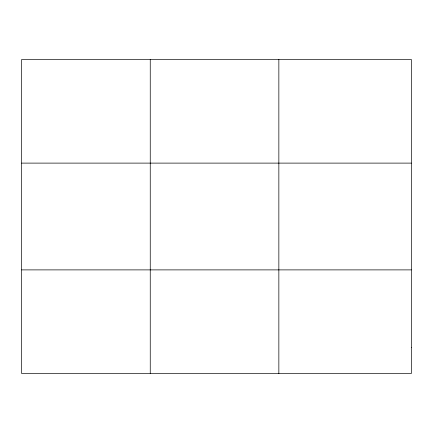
<?xml version="1.0" encoding="UTF-8"?>
<svg xmlns="http://www.w3.org/2000/svg" width="433" height="433" viewBox="0 0 433 433"><rect width="100%" height="100%" fill="white"/><g stroke="black" fill="none" stroke-linecap="round" stroke-linejoin="round"><path stroke-width="0.65" d="M150.251 373.522L150.251 59.478M278.852 373.522L278.852 59.478M21.65 163.111L411.35 163.111M21.65 269.889L411.35 269.889M411.35 347.612L411.35 373.522L21.65 373.522L21.65 59.478L411.35 59.478L411.35 347.612"/></g></svg>
